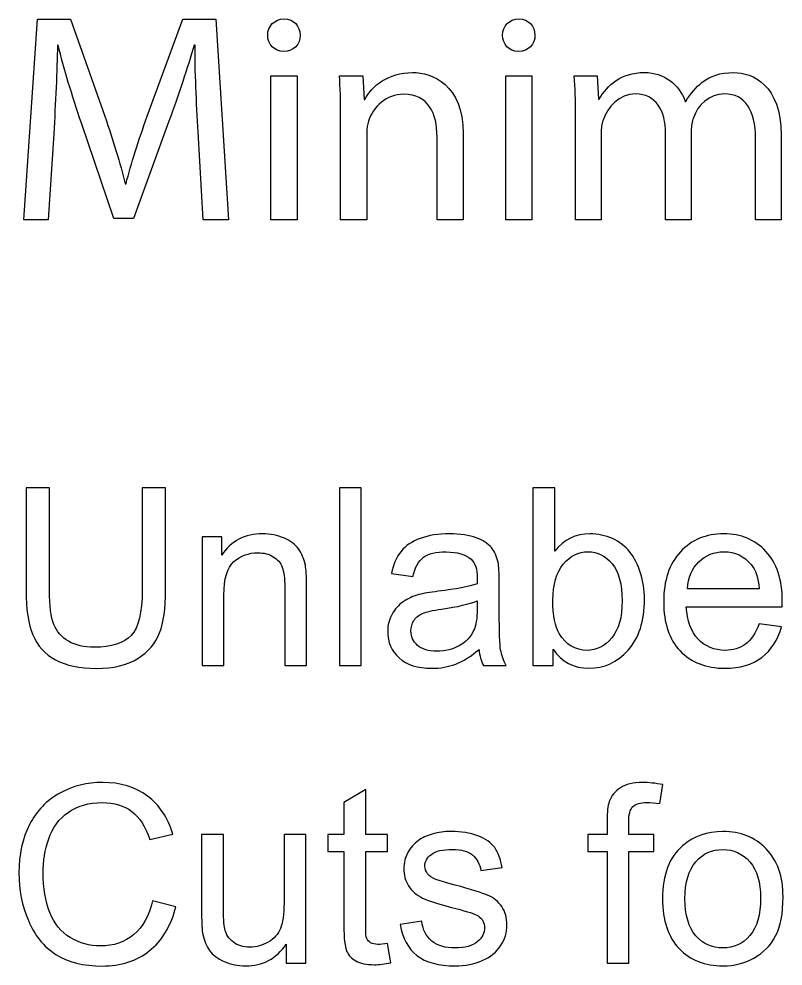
# Model space of a CAD drawing. Header units: centimetres. Extents: x -233 to -82, y 123 to 153.
# Drawn here: x -170.598 to -169.511, y 150.444 to 151.791 of the extents above; entities that cross this region are included whole.
import ezdxf

# ---------------------------------------------------------------- set-up
doc = ezdxf.new("R2010")
doc.units = ezdxf.units.CM
doc.header["$MEASUREMENT"] = 0
doc.layers.add('layer 1', color=7, linetype='Continuous')

msp = doc.modelspace()

# ---------------------------------------------------------------- linework, layer by layer
at = {"layer": 'layer 1'}
for points, knots in [([(-170.33596, 151.50521), (-170.33596, 151.50521), (-170.29996, 151.50521), (-170.29996, 151.50521), (-170.29996, 151.50521), (-170.29996, 151.50521), (-170.31772, 151.79057), (-170.31772, 151.79057), (-170.31772, 151.79057), (-170.31772, 151.79057), (-170.36476, 151.79057), (-170.36476, 151.79057), (-170.36476, 151.79057), (-170.36476, 151.79057), (-170.41552, 151.65257), (-170.41552, 151.65257), (-170.41552, 151.65257), (-170.42824, 151.61657), (-170.43844, 151.58525), (-170.44564, 151.55645), (-170.44564, 151.55645), (-170.44564, 151.55645), (-170.44684, 151.55645), (-170.44684, 151.55645), (-170.44684, 151.55645), (-170.45404, 151.58609), (-170.46388, 151.61741), (-170.47564, 151.65257), (-170.47564, 151.65257), (-170.47564, 151.65257), (-170.52436, 151.79057), (-170.52436, 151.79057), (-170.52436, 151.79057), (-170.52436, 151.79057), (-170.5714, 151.79057), (-170.5714, 151.79057), (-170.5714, 151.79057), (-170.5714, 151.79057), (-170.5912, 151.50521), (-170.5912, 151.50521), (-170.5912, 151.50521), (-170.5912, 151.50521), (-170.55616, 151.50521), (-170.55616, 151.50521), (-170.55616, 151.50521), (-170.55616, 151.50521), (-170.54848, 151.62761), (-170.54848, 151.62761), (-170.54848, 151.62761), (-170.54596, 151.67033), (-170.5438, 151.71809), (-170.54296, 151.75373), (-170.54296, 151.75373), (-170.54296, 151.75373), (-170.54212, 151.75373), (-170.54212, 151.75373), (-170.54212, 151.75373), (-170.53408, 151.71989), (-170.52268, 151.68305), (-170.50912, 151.64285), (-170.50912, 151.64285), (-170.50912, 151.64285), (-170.46292, 151.50689), (-170.46292, 151.50689), (-170.46292, 151.50689), (-170.46292, 151.50689), (-170.43508, 151.50689), (-170.43508, 151.50689), (-170.43508, 151.50689), (-170.43508, 151.50689), (-170.38468, 151.64537), (-170.38468, 151.64537), (-170.38468, 151.64537), (-170.37028, 151.68473), (-170.3584, 151.72025), (-170.34868, 151.75373), (-170.34868, 151.75373), (-170.34868, 151.75373), (-170.34736, 151.75373), (-170.34736, 151.75373), (-170.34736, 151.75373), (-170.34784, 151.71809), (-170.34532, 151.67033), (-170.34316, 151.63049), (-170.34316, 151.63049), (-170.34316, 151.63049), (-170.33596, 151.50521), (-170.33596, 151.50521)], [0, 0, 0, 0, 0.0434783, 0.0434783, 0.0434783, 0.0434783, 0.0869565, 0.0869565, 0.0869565, 0.0869565, 0.1304348, 0.1304348, 0.1304348, 0.1304348, 0.173913, 0.173913, 0.173913, 0.173913, 0.2173913, 0.2173913, 0.2173913, 0.2173913, 0.2608696, 0.2608696, 0.2608696, 0.2608696, 0.3043478, 0.3043478, 0.3043478, 0.3043478, 0.3478261, 0.3478261, 0.3478261, 0.3478261, 0.3913043, 0.3913043, 0.3913043, 0.3913043, 0.4347826, 0.4347826, 0.4347826, 0.4347826, 0.4782609, 0.4782609, 0.4782609, 0.4782609, 0.5217391, 0.5217391, 0.5217391, 0.5217391, 0.5652174, 0.5652174, 0.5652174, 0.5652174, 0.6086957, 0.6086957, 0.6086957, 0.6086957, 0.6521739, 0.6521739, 0.6521739, 0.6521739, 0.6956522, 0.6956522, 0.6956522, 0.6956522, 0.7391304, 0.7391304, 0.7391304, 0.7391304, 0.7826087, 0.7826087, 0.7826087, 0.7826087, 0.826087, 0.826087, 0.826087, 0.826087, 0.8695652, 0.8695652, 0.8695652, 0.8695652, 0.9130435, 0.9130435, 0.9130435, 0.9130435, 1, 1, 1, 1]), ([(-170.22084, 151.79093), (-170.2344, 151.79093), (-170.24412, 151.78085), (-170.24412, 151.76765), (-170.24412, 151.76765), (-170.24412, 151.75493), (-170.23488, 151.74485), (-170.22168, 151.74485), (-170.22168, 151.74485), (-170.20692, 151.74485), (-170.19756, 151.75493), (-170.19804, 151.76765), (-170.19804, 151.76765), (-170.19804, 151.78085), (-170.20692, 151.79093), (-170.22084, 151.79093)], [0, 0, 0, 0, 0.2, 0.2, 0.2, 0.2, 0.4, 0.4, 0.4, 0.4, 0.6, 0.6, 0.6, 0.6, 1, 1, 1, 1]), ([(-169.88676, 151.79093), (-169.90032, 151.79093), (-169.91004, 151.78085), (-169.91004, 151.76765), (-169.91004, 151.76765), (-169.91004, 151.75493), (-169.9008, 151.74485), (-169.8876, 151.74485), (-169.8876, 151.74485), (-169.87284, 151.74485), (-169.86348, 151.75493), (-169.86396, 151.76765), (-169.86396, 151.76765), (-169.86396, 151.78085), (-169.87284, 151.79093), (-169.88676, 151.79093)], [0, 0, 0, 0, 0.2, 0.2, 0.2, 0.2, 0.4, 0.4, 0.4, 0.4, 0.6, 0.6, 0.6, 0.6, 1, 1, 1, 1]), ([(-170.20224, 151.50521), (-170.20224, 151.50521), (-170.20224, 151.71005), (-170.20224, 151.71005), (-170.20224, 151.71005), (-170.20224, 151.71005), (-170.23944, 151.71005), (-170.23944, 151.71005), (-170.23944, 151.71005), (-170.23944, 151.71005), (-170.23944, 151.50521), (-170.23944, 151.50521), (-170.23944, 151.50521), (-170.23944, 151.50521), (-170.20224, 151.50521), (-170.20224, 151.50521)], [0, 0, 0, 0, 0.2, 0.2, 0.2, 0.2, 0.4, 0.4, 0.4, 0.4, 0.6, 0.6, 0.6, 0.6, 1, 1, 1, 1]), ([(-170.14032, 151.50521), (-170.14032, 151.50521), (-170.10312, 151.50521), (-170.10312, 151.50521), (-170.10312, 151.50521), (-170.10312, 151.50521), (-170.10312, 151.62845), (-170.10312, 151.62845), (-170.10312, 151.62845), (-170.10312, 151.63481), (-170.10228, 151.64105), (-170.1006, 151.64573), (-170.1006, 151.64573), (-170.09424, 151.66649), (-170.07516, 151.68389), (-170.05068, 151.68389), (-170.05068, 151.68389), (-170.01552, 151.68389), (-170.00316, 151.65629), (-170.00316, 151.62329), (-170.00316, 151.62329), (-170.00316, 151.62329), (-170.00316, 151.50521), (-170.00316, 151.50521), (-170.00316, 151.50521), (-170.00316, 151.50521), (-169.96596, 151.50521), (-169.96596, 151.50521), (-169.96596, 151.50521), (-169.96596, 151.50521), (-169.96596, 151.62761), (-169.96596, 151.62761), (-169.96596, 151.62761), (-169.96596, 151.69781), (-170.01, 151.71473), (-170.03832, 151.71473), (-170.03832, 151.71473), (-170.07216, 151.71473), (-170.09592, 151.69577), (-170.10612, 151.67621), (-170.10612, 151.67621), (-170.10612, 151.67621), (-170.10696, 151.67621), (-170.10696, 151.67621), (-170.10696, 151.67621), (-170.10696, 151.67621), (-170.109, 151.71005), (-170.109, 151.71005), (-170.109, 151.71005), (-170.109, 151.71005), (-170.14212, 151.71005), (-170.14212, 151.71005), (-170.14212, 151.71005), (-170.1408, 151.69313), (-170.14032, 151.67585), (-170.14032, 151.65461), (-170.14032, 151.65461), (-170.14032, 151.65461), (-170.14032, 151.50521), (-170.14032, 151.50521)], [0, 0, 0, 0, 0.0625, 0.0625, 0.0625, 0.0625, 0.125, 0.125, 0.125, 0.125, 0.1875, 0.1875, 0.1875, 0.1875, 0.25, 0.25, 0.25, 0.25, 0.3125, 0.3125, 0.3125, 0.3125, 0.375, 0.375, 0.375, 0.375, 0.4375, 0.4375, 0.4375, 0.4375, 0.5, 0.5, 0.5, 0.5, 0.5625, 0.5625, 0.5625, 0.5625, 0.625, 0.625, 0.625, 0.625, 0.6875, 0.6875, 0.6875, 0.6875, 0.75, 0.75, 0.75, 0.75, 0.8125, 0.8125, 0.8125, 0.8125, 0.875, 0.875, 0.875, 0.875, 1, 1, 1, 1]), ([(-169.86816, 151.50521), (-169.86816, 151.50521), (-169.86816, 151.71005), (-169.86816, 151.71005), (-169.86816, 151.71005), (-169.86816, 151.71005), (-169.90536, 151.71005), (-169.90536, 151.71005), (-169.90536, 151.71005), (-169.90536, 151.71005), (-169.90536, 151.50521), (-169.90536, 151.50521), (-169.90536, 151.50521), (-169.90536, 151.50521), (-169.86816, 151.50521), (-169.86816, 151.50521)], [0, 0, 0, 0, 0.2, 0.2, 0.2, 0.2, 0.4, 0.4, 0.4, 0.4, 0.6, 0.6, 0.6, 0.6, 1, 1, 1, 1]), ([(-169.80624, 151.50521), (-169.80624, 151.50521), (-169.76988, 151.50521), (-169.76988, 151.50521), (-169.76988, 151.50521), (-169.76988, 151.50521), (-169.76988, 151.62881), (-169.76988, 151.62881), (-169.76988, 151.62881), (-169.76988, 151.63517), (-169.76904, 151.64153), (-169.76688, 151.64705), (-169.76688, 151.64705), (-169.761, 151.66565), (-169.74408, 151.68425), (-169.7208, 151.68425), (-169.7208, 151.68425), (-169.69236, 151.68425), (-169.67808, 151.66061), (-169.67808, 151.62797), (-169.67808, 151.62797), (-169.67808, 151.62797), (-169.67808, 151.50521), (-169.67808, 151.50521), (-169.67808, 151.50521), (-169.67808, 151.50521), (-169.6416, 151.50521), (-169.6416, 151.50521), (-169.6416, 151.50521), (-169.6416, 151.50521), (-169.6416, 151.63181), (-169.6416, 151.63181), (-169.6416, 151.63181), (-169.6416, 151.63853), (-169.6404, 151.64537), (-169.6386, 151.65041), (-169.6386, 151.65041), (-169.63236, 151.66865), (-169.6158, 151.68425), (-169.59468, 151.68425), (-169.59468, 151.68425), (-169.56456, 151.68425), (-169.55016, 151.66061), (-169.55016, 151.62125), (-169.55016, 151.62125), (-169.55016, 151.62125), (-169.55016, 151.50521), (-169.55016, 151.50521), (-169.55016, 151.50521), (-169.55016, 151.50521), (-169.5138, 151.50521), (-169.5138, 151.50521), (-169.5138, 151.50521), (-169.5138, 151.50521), (-169.5138, 151.62581), (-169.5138, 151.62581), (-169.5138, 151.62581), (-169.5138, 151.69697), (-169.554, 151.71473), (-169.58112, 151.71473), (-169.58112, 151.71473), (-169.60056, 151.71473), (-169.61412, 151.70969), (-169.62636, 151.70033), (-169.62636, 151.70033), (-169.63488, 151.69397), (-169.64292, 151.68509), (-169.64928, 151.67369), (-169.64928, 151.67369), (-169.64928, 151.67369), (-169.65012, 151.67369), (-169.65012, 151.67369), (-169.65012, 151.67369), (-169.659, 151.69781), (-169.68012, 151.71473), (-169.70808, 151.71473), (-169.70808, 151.71473), (-169.74192, 151.71473), (-169.761, 151.69661), (-169.7724, 151.67705), (-169.7724, 151.67705), (-169.7724, 151.67705), (-169.77372, 151.67705), (-169.77372, 151.67705), (-169.77372, 151.67705), (-169.77372, 151.67705), (-169.7754, 151.71005), (-169.7754, 151.71005), (-169.7754, 151.71005), (-169.7754, 151.71005), (-169.80804, 151.71005), (-169.80804, 151.71005), (-169.80804, 151.71005), (-169.80672, 151.69313), (-169.80624, 151.67585), (-169.80624, 151.65461), (-169.80624, 151.65461), (-169.80624, 151.65461), (-169.80624, 151.50521), (-169.80624, 151.50521)], [0, 0, 0, 0, 0.0384615, 0.0384615, 0.0384615, 0.0384615, 0.0769231, 0.0769231, 0.0769231, 0.0769231, 0.1153846, 0.1153846, 0.1153846, 0.1153846, 0.1538462, 0.1538462, 0.1538462, 0.1538462, 0.1923077, 0.1923077, 0.1923077, 0.1923077, 0.2307692, 0.2307692, 0.2307692, 0.2307692, 0.2692308, 0.2692308, 0.2692308, 0.2692308, 0.3076923, 0.3076923, 0.3076923, 0.3076923, 0.3461538, 0.3461538, 0.3461538, 0.3461538, 0.3846154, 0.3846154, 0.3846154, 0.3846154, 0.4230769, 0.4230769, 0.4230769, 0.4230769, 0.4615385, 0.4615385, 0.4615385, 0.4615385, 0.5, 0.5, 0.5, 0.5, 0.5384615, 0.5384615, 0.5384615, 0.5384615, 0.5769231, 0.5769231, 0.5769231, 0.5769231, 0.6153846, 0.6153846, 0.6153846, 0.6153846, 0.6538462, 0.6538462, 0.6538462, 0.6538462, 0.6923077, 0.6923077, 0.6923077, 0.6923077, 0.7307692, 0.7307692, 0.7307692, 0.7307692, 0.7692308, 0.7692308, 0.7692308, 0.7692308, 0.8076923, 0.8076923, 0.8076923, 0.8076923, 0.8461538, 0.8461538, 0.8461538, 0.8461538, 0.8846154, 0.8846154, 0.8846154, 0.8846154, 0.9230769, 0.9230769, 0.9230769, 0.9230769, 1, 1, 1, 1]), ([(-170.42263, 151.124), (-170.42263, 151.124), (-170.38923, 151.124), (-170.38923, 151.124), (-170.38923, 151.124), (-170.38923, 151.124), (-170.38923, 150.9781), (-170.38923, 150.9781), (-170.38923, 150.9781), (-170.38923, 150.9528), (-170.39213, 150.9326), (-170.39783, 150.9177), (-170.39783, 150.9177), (-170.40353, 150.9028), (-170.41393, 150.8906), (-170.42883, 150.8813), (-170.42883, 150.8813), (-170.44383, 150.8719), (-170.46353, 150.8672), (-170.48793, 150.8672), (-170.48793, 150.8672), (-170.51153, 150.8672), (-170.53083, 150.8713), (-170.54593, 150.8795), (-170.54593, 150.8795), (-170.56103, 150.8876), (-170.57173, 150.8994), (-170.57813, 150.9149), (-170.57813, 150.9149), (-170.58463, 150.9303), (-170.58783, 150.9514), (-170.58783, 150.9781), (-170.58783, 150.9781), (-170.58783, 150.9781), (-170.58783, 151.124), (-170.58783, 151.124), (-170.58783, 151.124), (-170.58783, 151.124), (-170.55433, 151.124), (-170.55433, 151.124), (-170.55433, 151.124), (-170.55433, 151.124), (-170.55433, 150.9783), (-170.55433, 150.9783), (-170.55433, 150.9783), (-170.55433, 150.9564), (-170.55233, 150.9402), (-170.54823, 150.9298), (-170.54823, 150.9298), (-170.54413, 150.9194), (-170.53713, 150.9114), (-170.52723, 150.9058), (-170.52723, 150.9058), (-170.51733, 150.9001), (-170.50513, 150.8973), (-170.49083, 150.8973), (-170.49083, 150.8973), (-170.46623, 150.8973), (-170.44873, 150.9029), (-170.43823, 150.9141), (-170.43823, 150.9141), (-170.42783, 150.9252), (-170.42263, 150.9466), (-170.42263, 150.9783), (-170.42263, 150.9783), (-170.42263, 150.9783), (-170.42263, 151.124), (-170.42263, 151.124)], [0, 0, 0, 0, 0.0555556, 0.0555556, 0.0555556, 0.0555556, 0.1111111, 0.1111111, 0.1111111, 0.1111111, 0.1666667, 0.1666667, 0.1666667, 0.1666667, 0.2222222, 0.2222222, 0.2222222, 0.2222222, 0.2777778, 0.2777778, 0.2777778, 0.2777778, 0.3333333, 0.3333333, 0.3333333, 0.3333333, 0.3888889, 0.3888889, 0.3888889, 0.3888889, 0.4444444, 0.4444444, 0.4444444, 0.4444444, 0.5, 0.5, 0.5, 0.5, 0.5555556, 0.5555556, 0.5555556, 0.5555556, 0.6111111, 0.6111111, 0.6111111, 0.6111111, 0.6666667, 0.6666667, 0.6666667, 0.6666667, 0.7222222, 0.7222222, 0.7222222, 0.7222222, 0.7777778, 0.7777778, 0.7777778, 0.7777778, 0.8333333, 0.8333333, 0.8333333, 0.8333333, 0.8888889, 0.8888889, 0.8888889, 0.8888889, 1, 1, 1, 1]), ([(-170.14193, 150.8715), (-170.14193, 150.8715), (-170.14193, 151.124), (-170.14193, 151.124), (-170.14193, 151.124), (-170.14193, 151.124), (-170.11093, 151.124), (-170.11093, 151.124), (-170.11093, 151.124), (-170.11093, 151.124), (-170.11093, 150.8715), (-170.11093, 150.8715), (-170.11093, 150.8715), (-170.11093, 150.8715), (-170.14193, 150.8715), (-170.14193, 150.8715)], [0, 0, 0, 0, 0.2, 0.2, 0.2, 0.2, 0.4, 0.4, 0.4, 0.4, 0.6, 0.6, 0.6, 0.6, 1, 1, 1, 1]), ([(-169.83813, 150.8715), (-169.83813, 150.8715), (-169.86683, 150.8715), (-169.86683, 150.8715), (-169.86683, 150.8715), (-169.86683, 150.8715), (-169.86683, 151.124), (-169.86683, 151.124), (-169.86683, 151.124), (-169.86683, 151.124), (-169.83583, 151.124), (-169.83583, 151.124), (-169.83583, 151.124), (-169.83583, 151.124), (-169.83583, 151.0339), (-169.83583, 151.0339), (-169.83583, 151.0339), (-169.82273, 151.0504), (-169.80603, 151.0586), (-169.78573, 151.0586), (-169.78573, 151.0586), (-169.77443, 151.0586), (-169.76383, 151.0563), (-169.75373, 151.0518), (-169.75373, 151.0518), (-169.74373, 151.0473), (-169.73543, 151.0409), (-169.72893, 151.0327), (-169.72893, 151.0327), (-169.72243, 151.0244), (-169.71743, 151.0145), (-169.71373, 151.0029), (-169.71373, 151.0029), (-169.71003, 150.9913), (-169.70823, 150.9789), (-169.70823, 150.9657), (-169.70823, 150.9657), (-169.70823, 150.9344), (-169.71593, 150.9102), (-169.73143, 150.8931), (-169.73143, 150.8931), (-169.74693, 150.876), (-169.76553, 150.8674), (-169.78723, 150.8674), (-169.78723, 150.8674), (-169.80883, 150.8674), (-169.82583, 150.8764), (-169.83813, 150.8944), (-169.83813, 150.8944), (-169.83813, 150.8944), (-169.83813, 150.8715), (-169.83813, 150.8715)], [0, 0, 0, 0, 0.0714286, 0.0714286, 0.0714286, 0.0714286, 0.1428571, 0.1428571, 0.1428571, 0.1428571, 0.2142857, 0.2142857, 0.2142857, 0.2142857, 0.2857143, 0.2857143, 0.2857143, 0.2857143, 0.3571429, 0.3571429, 0.3571429, 0.3571429, 0.4285714, 0.4285714, 0.4285714, 0.4285714, 0.5, 0.5, 0.5, 0.5, 0.5714286, 0.5714286, 0.5714286, 0.5714286, 0.6428571, 0.6428571, 0.6428571, 0.6428571, 0.7142857, 0.7142857, 0.7142857, 0.7142857, 0.7857143, 0.7857143, 0.7857143, 0.7857143, 0.8571429, 0.8571429, 0.8571429, 0.8571429, 1, 1, 1, 1]), ([(-170.33743, 150.8715), (-170.33743, 150.8715), (-170.33743, 151.0544), (-170.33743, 151.0544), (-170.33743, 151.0544), (-170.33743, 151.0544), (-170.30953, 151.0544), (-170.30953, 151.0544), (-170.30953, 151.0544), (-170.30953, 151.0544), (-170.30953, 151.0284), (-170.30953, 151.0284), (-170.30953, 151.0284), (-170.29613, 151.0485), (-170.27673, 151.0586), (-170.25133, 151.0586), (-170.25133, 151.0586), (-170.24033, 151.0586), (-170.23023, 151.0566), (-170.22093, 151.0527), (-170.22093, 151.0527), (-170.21163, 151.0487), (-170.20473, 151.0435), (-170.20013, 151.0371), (-170.20013, 151.0371), (-170.19563, 151.0306), (-170.19243, 151.023), (-170.19053, 151.0141), (-170.19053, 151.0141), (-170.18943, 151.0084), (-170.18883, 150.9983), (-170.18883, 150.984), (-170.18883, 150.984), (-170.18883, 150.984), (-170.18883, 150.8715), (-170.18883, 150.8715), (-170.18883, 150.8715), (-170.18883, 150.8715), (-170.21983, 150.8715), (-170.21983, 150.8715), (-170.21983, 150.8715), (-170.21983, 150.8715), (-170.21983, 150.9828), (-170.21983, 150.9828), (-170.21983, 150.9828), (-170.21983, 150.9954), (-170.22103, 151.0048), (-170.22343, 151.0111), (-170.22343, 151.0111), (-170.22583, 151.0174), (-170.23013, 151.0224), (-170.23623, 151.0261), (-170.23623, 151.0261), (-170.24243, 151.0298), (-170.24963, 151.0317), (-170.25793, 151.0317), (-170.25793, 151.0317), (-170.27113, 151.0317), (-170.28253, 151.0275), (-170.29203, 151.0191), (-170.29203, 151.0191), (-170.30163, 151.0107), (-170.30643, 150.9948), (-170.30643, 150.9714), (-170.30643, 150.9714), (-170.30643, 150.9714), (-170.30643, 150.8715), (-170.30643, 150.8715), (-170.30643, 150.8715), (-170.30643, 150.8715), (-170.33743, 150.8715), (-170.33743, 150.8715)], [0, 0, 0, 0, 0.0526316, 0.0526316, 0.0526316, 0.0526316, 0.1052632, 0.1052632, 0.1052632, 0.1052632, 0.1578947, 0.1578947, 0.1578947, 0.1578947, 0.2105263, 0.2105263, 0.2105263, 0.2105263, 0.2631579, 0.2631579, 0.2631579, 0.2631579, 0.3157895, 0.3157895, 0.3157895, 0.3157895, 0.3684211, 0.3684211, 0.3684211, 0.3684211, 0.4210526, 0.4210526, 0.4210526, 0.4210526, 0.4736842, 0.4736842, 0.4736842, 0.4736842, 0.5263158, 0.5263158, 0.5263158, 0.5263158, 0.5789474, 0.5789474, 0.5789474, 0.5789474, 0.6315789, 0.6315789, 0.6315789, 0.6315789, 0.6842105, 0.6842105, 0.6842105, 0.6842105, 0.7368421, 0.7368421, 0.7368421, 0.7368421, 0.7894737, 0.7894737, 0.7894737, 0.7894737, 0.8421053, 0.8421053, 0.8421053, 0.8421053, 0.8947368, 0.8947368, 0.8947368, 0.8947368, 1, 1, 1, 1]), ([(-169.94353, 150.8941), (-169.95503, 150.8843), (-169.96603, 150.8774), (-169.97663, 150.8734), (-169.97663, 150.8734), (-169.98733, 150.8694), (-169.99873, 150.8674), (-170.01083, 150.8674), (-170.01083, 150.8674), (-170.03093, 150.8674), (-170.04643, 150.8723), (-170.05723, 150.8821), (-170.05723, 150.8821), (-170.06803, 150.8919), (-170.07343, 150.9044), (-170.07343, 150.9197), (-170.07343, 150.9197), (-170.07343, 150.9287), (-170.07133, 150.9369), (-170.06723, 150.9443), (-170.06723, 150.9443), (-170.06313, 150.9517), (-170.05783, 150.9576), (-170.05123, 150.9621), (-170.05123, 150.9621), (-170.04463, 150.9666), (-170.03723, 150.97), (-170.02893, 150.9723), (-170.02893, 150.9723), (-170.02283, 150.9739), (-170.01373, 150.9754), (-170.00143, 150.9769), (-170.00143, 150.9769), (-169.97633, 150.9799), (-169.95793, 150.9835), (-169.94613, 150.9876), (-169.94613, 150.9876), (-169.94603, 150.9919), (-169.94593, 150.9946), (-169.94593, 150.9957), (-169.94593, 150.9957), (-169.94593, 151.0083), (-169.94883, 151.0172), (-169.95473, 151.0224), (-169.95473, 151.0224), (-169.96263, 151.0294), (-169.97443, 151.0329), (-169.99003, 151.0329), (-169.99003, 151.0329), (-170.00463, 151.0329), (-170.01543, 151.0304), (-170.02233, 151.0253), (-170.02233, 151.0253), (-170.02923, 151.0202), (-170.03443, 151.0111), (-170.03773, 150.9981), (-170.03773, 150.9981), (-170.03773, 150.9981), (-170.06803, 151.0022), (-170.06803, 151.0022), (-170.06803, 151.0022), (-170.06533, 151.0152), (-170.06073, 151.0257), (-170.05443, 151.0337), (-170.05443, 151.0337), (-170.04813, 151.0416), (-170.03893, 151.0478), (-170.02703, 151.0521), (-170.02703, 151.0521), (-170.01513, 151.0564), (-170.00123, 151.0586), (-169.98553, 151.0586), (-169.98553, 151.0586), (-169.96993, 151.0586), (-169.95723, 151.0568), (-169.94743, 151.0531), (-169.94743, 151.0531), (-169.93773, 151.0494), (-169.93053, 151.0447), (-169.92593, 151.0392), (-169.92593, 151.0392), (-169.92133, 151.0336), (-169.91813, 151.0266), (-169.91633, 151.0181), (-169.91633, 151.0181), (-169.91523, 151.0128), (-169.91473, 151.0033), (-169.91473, 150.9895), (-169.91473, 150.9895), (-169.91473, 150.9895), (-169.91473, 150.9482), (-169.91473, 150.9482), (-169.91473, 150.9482), (-169.91473, 150.9193), (-169.91403, 150.9011), (-169.91273, 150.8935), (-169.91273, 150.8935), (-169.91143, 150.8858), (-169.90883, 150.8785), (-169.90493, 150.8715), (-169.90493, 150.8715), (-169.90493, 150.8715), (-169.93733, 150.8715), (-169.93733, 150.8715), (-169.93733, 150.8715), (-169.94053, 150.8779), (-169.94263, 150.8854), (-169.94353, 150.8941)], [0, 0, 0, 0, 0.0357143, 0.0357143, 0.0357143, 0.0357143, 0.0714286, 0.0714286, 0.0714286, 0.0714286, 0.1071429, 0.1071429, 0.1071429, 0.1071429, 0.1428571, 0.1428571, 0.1428571, 0.1428571, 0.1785714, 0.1785714, 0.1785714, 0.1785714, 0.2142857, 0.2142857, 0.2142857, 0.2142857, 0.25, 0.25, 0.25, 0.25, 0.2857143, 0.2857143, 0.2857143, 0.2857143, 0.3214286, 0.3214286, 0.3214286, 0.3214286, 0.3571429, 0.3571429, 0.3571429, 0.3571429, 0.3928571, 0.3928571, 0.3928571, 0.3928571, 0.4285714, 0.4285714, 0.4285714, 0.4285714, 0.4642857, 0.4642857, 0.4642857, 0.4642857, 0.5, 0.5, 0.5, 0.5, 0.5357143, 0.5357143, 0.5357143, 0.5357143, 0.5714286, 0.5714286, 0.5714286, 0.5714286, 0.6071429, 0.6071429, 0.6071429, 0.6071429, 0.6428571, 0.6428571, 0.6428571, 0.6428571, 0.6785714, 0.6785714, 0.6785714, 0.6785714, 0.7142857, 0.7142857, 0.7142857, 0.7142857, 0.75, 0.75, 0.75, 0.75, 0.7857143, 0.7857143, 0.7857143, 0.7857143, 0.8214286, 0.8214286, 0.8214286, 0.8214286, 0.8571429, 0.8571429, 0.8571429, 0.8571429, 0.8928571, 0.8928571, 0.8928571, 0.8928571, 0.9285714, 0.9285714, 0.9285714, 0.9285714, 1, 1, 1, 1]), ([(-169.54523, 150.9304), (-169.54523, 150.9304), (-169.51323, 150.9264), (-169.51323, 150.9264), (-169.51323, 150.9264), (-169.51833, 150.9077), (-169.52763, 150.8932), (-169.54133, 150.8829), (-169.54133, 150.8829), (-169.55503, 150.8726), (-169.57243, 150.8674), (-169.59363, 150.8674), (-169.59363, 150.8674), (-169.62043, 150.8674), (-169.64163, 150.8756), (-169.65733, 150.8921), (-169.65733, 150.8921), (-169.67303, 150.9086), (-169.68083, 150.9317), (-169.68083, 150.9614), (-169.68083, 150.9614), (-169.68083, 150.9922), (-169.67293, 151.0161), (-169.65703, 151.0331), (-169.65703, 151.0331), (-169.64113, 151.0501), (-169.62063, 151.0586), (-169.59533, 151.0586), (-169.59533, 151.0586), (-169.57093, 151.0586), (-169.55093, 151.0503), (-169.53543, 151.0336), (-169.53543, 151.0336), (-169.51993, 151.0169), (-169.51213, 150.9935), (-169.51213, 150.9633), (-169.51213, 150.9633), (-169.51213, 150.9615), (-169.51223, 150.9587), (-169.51233, 150.955), (-169.51233, 150.955), (-169.51233, 150.955), (-169.64873, 150.955), (-169.64873, 150.955), (-169.64873, 150.955), (-169.64763, 150.9349), (-169.64193, 150.9196), (-169.63173, 150.9089), (-169.63173, 150.9089), (-169.62153, 150.8982), (-169.60873, 150.8929), (-169.59343, 150.8929), (-169.59343, 150.8929), (-169.58213, 150.8929), (-169.57243, 150.8959), (-169.56433, 150.9019), (-169.56433, 150.9019), (-169.55633, 150.9078), (-169.54993, 150.9173), (-169.54523, 150.9304)], [0, 0, 0, 0, 0.0625, 0.0625, 0.0625, 0.0625, 0.125, 0.125, 0.125, 0.125, 0.1875, 0.1875, 0.1875, 0.1875, 0.25, 0.25, 0.25, 0.25, 0.3125, 0.3125, 0.3125, 0.3125, 0.375, 0.375, 0.375, 0.375, 0.4375, 0.4375, 0.4375, 0.4375, 0.5, 0.5, 0.5, 0.5, 0.5625, 0.5625, 0.5625, 0.5625, 0.625, 0.625, 0.625, 0.625, 0.6875, 0.6875, 0.6875, 0.6875, 0.75, 0.75, 0.75, 0.75, 0.8125, 0.8125, 0.8125, 0.8125, 0.875, 0.875, 0.875, 0.875, 1, 1, 1, 1]), ([(-169.83843, 150.9643), (-169.83843, 150.9424), (-169.83543, 150.9265), (-169.82943, 150.9168), (-169.82943, 150.9168), (-169.81973, 150.9009), (-169.80653, 150.8929), (-169.78983, 150.8929), (-169.78983, 150.8929), (-169.77633, 150.8929), (-169.76463, 150.8988), (-169.75473, 150.9106), (-169.75473, 150.9106), (-169.74483, 150.9223), (-169.73993, 150.9398), (-169.73993, 150.9631), (-169.73993, 150.9631), (-169.73993, 150.987), (-169.74463, 151.0047), (-169.75413, 151.0161), (-169.75413, 151.0161), (-169.76363, 151.0274), (-169.77503, 151.0331), (-169.78843, 151.0331), (-169.78843, 151.0331), (-169.80203, 151.0331), (-169.81373, 151.0272), (-169.82363, 151.0155), (-169.82363, 151.0155), (-169.83353, 151.0037), (-169.83843, 150.9866), (-169.83843, 150.9643)], [0, 0, 0, 0, 0.1111111, 0.1111111, 0.1111111, 0.1111111, 0.2222222, 0.2222222, 0.2222222, 0.2222222, 0.3333333, 0.3333333, 0.3333333, 0.3333333, 0.4444444, 0.4444444, 0.4444444, 0.4444444, 0.5555556, 0.5555556, 0.5555556, 0.5555556, 0.6666667, 0.6666667, 0.6666667, 0.6666667, 0.7777778, 0.7777778, 0.7777778, 0.7777778, 1, 1, 1, 1]), ([(-169.64703, 150.9805), (-169.64703, 150.9805), (-169.54493, 150.9805), (-169.54493, 150.9805), (-169.54493, 150.9805), (-169.54623, 150.9959), (-169.55013, 151.0075), (-169.55663, 151.0152), (-169.55663, 151.0152), (-169.56653, 151.0271), (-169.57933, 151.0331), (-169.59503, 151.0331), (-169.59503, 151.0331), (-169.60933, 151.0331), (-169.62123, 151.0283), (-169.63093, 151.0188), (-169.63093, 151.0188), (-169.64063, 151.0093), (-169.64603, 150.9965), (-169.64703, 150.9805)], [0, 0, 0, 0, 0.1666667, 0.1666667, 0.1666667, 0.1666667, 0.3333333, 0.3333333, 0.3333333, 0.3333333, 0.5, 0.5, 0.5, 0.5, 0.6666667, 0.6666667, 0.6666667, 0.6666667, 1, 1, 1, 1]), ([(-169.94613, 150.9633), (-169.95733, 150.9587), (-169.97423, 150.9548), (-169.99673, 150.9516), (-169.99673, 150.9516), (-170.00943, 150.9497), (-170.01843, 150.9477), (-170.02373, 150.9454), (-170.02373, 150.9454), (-170.02903, 150.9431), (-170.03313, 150.9398), (-170.03603, 150.9354), (-170.03603, 150.9354), (-170.03893, 150.9309), (-170.04033, 150.926), (-170.04033, 150.9206), (-170.04033, 150.9206), (-170.04033, 150.9123), (-170.03723, 150.9055), (-170.03093, 150.9), (-170.03093, 150.9), (-170.02463, 150.8945), (-170.01553, 150.8917), (-170.00343, 150.8917), (-170.00343, 150.8917), (-169.99153, 150.8917), (-169.98083, 150.8943), (-169.97153, 150.8995), (-169.97153, 150.8995), (-169.96223, 150.9047), (-169.95543, 150.9118), (-169.95113, 150.9209), (-169.95113, 150.9209), (-169.94783, 150.9279), (-169.94613, 150.9382), (-169.94613, 150.9519), (-169.94613, 150.9519), (-169.94613, 150.9519), (-169.94613, 150.9633), (-169.94613, 150.9633)], [0, 0, 0, 0, 0.0909091, 0.0909091, 0.0909091, 0.0909091, 0.1818182, 0.1818182, 0.1818182, 0.1818182, 0.2727273, 0.2727273, 0.2727273, 0.2727273, 0.3636364, 0.3636364, 0.3636364, 0.3636364, 0.4545455, 0.4545455, 0.4545455, 0.4545455, 0.5454545, 0.5454545, 0.5454545, 0.5454545, 0.6363636, 0.6363636, 0.6363636, 0.6363636, 0.7272727, 0.7272727, 0.7272727, 0.7272727, 0.8181818, 0.8181818, 0.8181818, 0.8181818, 1, 1, 1, 1]), ([(-170.40813, 150.53667), (-170.40813, 150.53667), (-170.37473, 150.52827), (-170.37473, 150.52827), (-170.37473, 150.52827), (-170.38173, 150.50077), (-170.39433, 150.47987), (-170.41253, 150.46547), (-170.41253, 150.46547), (-170.43073, 150.45107), (-170.45293, 150.44387), (-170.47923, 150.44387), (-170.47923, 150.44387), (-170.50653, 150.44387), (-170.52863, 150.44937), (-170.54563, 150.46047), (-170.54563, 150.46047), (-170.56273, 150.47157), (-170.57563, 150.48757), (-170.58453, 150.50867), (-170.58453, 150.50867), (-170.59343, 150.52967), (-170.59793, 150.55227), (-170.59793, 150.57637), (-170.59793, 150.57637), (-170.59793, 150.60267), (-170.59293, 150.62557), (-170.58283, 150.64517), (-170.58283, 150.64517), (-170.57283, 150.66467), (-170.55853, 150.67957), (-170.53993, 150.68977), (-170.53993, 150.68977), (-170.52143, 150.69987), (-170.50103, 150.70497), (-170.47873, 150.70497), (-170.47873, 150.70497), (-170.45343, 150.70497), (-170.43223, 150.69857), (-170.41503, 150.68567), (-170.41503, 150.68567), (-170.39783, 150.67277), (-170.38583, 150.65477), (-170.37903, 150.63147), (-170.37903, 150.63147), (-170.37903, 150.63147), (-170.41193, 150.62367), (-170.41193, 150.62367), (-170.41193, 150.62367), (-170.41783, 150.64207), (-170.42633, 150.65547), (-170.43743, 150.66387), (-170.43743, 150.66387), (-170.44853, 150.67217), (-170.46253, 150.67637), (-170.47943, 150.67637), (-170.47943, 150.67637), (-170.49883, 150.67637), (-170.51503, 150.67177), (-170.52803, 150.66247), (-170.52803, 150.66247), (-170.54113, 150.65317), (-170.55023, 150.64067), (-170.55553, 150.62497), (-170.55553, 150.62497), (-170.56083, 150.60927), (-170.56353, 150.59317), (-170.56353, 150.57647), (-170.56353, 150.57647), (-170.56353, 150.55497), (-170.56043, 150.53627), (-170.55413, 150.52027), (-170.55413, 150.52027), (-170.54783, 150.50427), (-170.53813, 150.49227), (-170.52493, 150.48437), (-170.52493, 150.48437), (-170.51173, 150.47647), (-170.49743, 150.47247), (-170.48203, 150.47247), (-170.48203, 150.47247), (-170.46333, 150.47247), (-170.44743, 150.47787), (-170.43443, 150.48867), (-170.43443, 150.48867), (-170.42153, 150.49947), (-170.41273, 150.51547), (-170.40813, 150.53667)], [0, 0, 0, 0, 0.0434783, 0.0434783, 0.0434783, 0.0434783, 0.0869565, 0.0869565, 0.0869565, 0.0869565, 0.1304348, 0.1304348, 0.1304348, 0.1304348, 0.173913, 0.173913, 0.173913, 0.173913, 0.2173913, 0.2173913, 0.2173913, 0.2173913, 0.2608696, 0.2608696, 0.2608696, 0.2608696, 0.3043478, 0.3043478, 0.3043478, 0.3043478, 0.3478261, 0.3478261, 0.3478261, 0.3478261, 0.3913043, 0.3913043, 0.3913043, 0.3913043, 0.4347826, 0.4347826, 0.4347826, 0.4347826, 0.4782609, 0.4782609, 0.4782609, 0.4782609, 0.5217391, 0.5217391, 0.5217391, 0.5217391, 0.5652174, 0.5652174, 0.5652174, 0.5652174, 0.6086957, 0.6086957, 0.6086957, 0.6086957, 0.6521739, 0.6521739, 0.6521739, 0.6521739, 0.6956522, 0.6956522, 0.6956522, 0.6956522, 0.7391304, 0.7391304, 0.7391304, 0.7391304, 0.7826087, 0.7826087, 0.7826087, 0.7826087, 0.826087, 0.826087, 0.826087, 0.826087, 0.8695652, 0.8695652, 0.8695652, 0.8695652, 0.9130435, 0.9130435, 0.9130435, 0.9130435, 1, 1, 1, 1]), ([(-169.76143, 150.44817), (-169.76143, 150.44817), (-169.76143, 150.60697), (-169.76143, 150.60697), (-169.76143, 150.60697), (-169.76143, 150.60697), (-169.78883, 150.60697), (-169.78883, 150.60697), (-169.78883, 150.60697), (-169.78883, 150.60697), (-169.78883, 150.63107), (-169.78883, 150.63107), (-169.78883, 150.63107), (-169.78883, 150.63107), (-169.76143, 150.63107), (-169.76143, 150.63107), (-169.76143, 150.63107), (-169.76143, 150.63107), (-169.76143, 150.65057), (-169.76143, 150.65057), (-169.76143, 150.65057), (-169.76143, 150.66287), (-169.76033, 150.67197), (-169.75823, 150.67797), (-169.75823, 150.67797), (-169.75523, 150.68597), (-169.74993, 150.69247), (-169.74243, 150.69747), (-169.74243, 150.69747), (-169.73493, 150.70247), (-169.72433, 150.70497), (-169.71083, 150.70497), (-169.71083, 150.70497), (-169.70213, 150.70497), (-169.69243, 150.70397), (-169.68193, 150.70187), (-169.68193, 150.70187), (-169.68193, 150.70187), (-169.68653, 150.67487), (-169.68653, 150.67487), (-169.68653, 150.67487), (-169.69303, 150.67597), (-169.69913, 150.67657), (-169.70483, 150.67657), (-169.70483, 150.67657), (-169.71423, 150.67657), (-169.72083, 150.67457), (-169.72473, 150.67057), (-169.72473, 150.67057), (-169.72863, 150.66657), (-169.73063, 150.65907), (-169.73063, 150.64797), (-169.73063, 150.64797), (-169.73063, 150.64797), (-169.73063, 150.63107), (-169.73063, 150.63107), (-169.73063, 150.63107), (-169.73063, 150.63107), (-169.69493, 150.63107), (-169.69493, 150.63107), (-169.69493, 150.63107), (-169.69493, 150.63107), (-169.69493, 150.60697), (-169.69493, 150.60697), (-169.69493, 150.60697), (-169.69493, 150.60697), (-169.73063, 150.60697), (-169.73063, 150.60697), (-169.73063, 150.60697), (-169.73063, 150.60697), (-169.73063, 150.44817), (-169.73063, 150.44817), (-169.73063, 150.44817), (-169.73063, 150.44817), (-169.76143, 150.44817), (-169.76143, 150.44817)], [0, 0, 0, 0, 0.05, 0.05, 0.05, 0.05, 0.1, 0.1, 0.1, 0.1, 0.15, 0.15, 0.15, 0.15, 0.2, 0.2, 0.2, 0.2, 0.25, 0.25, 0.25, 0.25, 0.3, 0.3, 0.3, 0.3, 0.35, 0.35, 0.35, 0.35, 0.4, 0.4, 0.4, 0.4, 0.45, 0.45, 0.45, 0.45, 0.5, 0.5, 0.5, 0.5, 0.55, 0.55, 0.55, 0.55, 0.6, 0.6, 0.6, 0.6, 0.65, 0.65, 0.65, 0.65, 0.7, 0.7, 0.7, 0.7, 0.75, 0.75, 0.75, 0.75, 0.8, 0.8, 0.8, 0.8, 0.85, 0.85, 0.85, 0.85, 0.9, 0.9, 0.9, 0.9, 1, 1, 1, 1]), ([(-170.07353, 150.47587), (-170.07353, 150.47587), (-170.06913, 150.44847), (-170.06913, 150.44847), (-170.06913, 150.44847), (-170.07783, 150.44667), (-170.08563, 150.44577), (-170.09253, 150.44577), (-170.09253, 150.44577), (-170.10383, 150.44577), (-170.11253, 150.44757), (-170.11873, 150.45117), (-170.11873, 150.45117), (-170.12493, 150.45467), (-170.12933, 150.45937), (-170.13183, 150.46517), (-170.13183, 150.46517), (-170.13433, 150.47097), (-170.13563, 150.48317), (-170.13563, 150.50177), (-170.13563, 150.50177), (-170.13563, 150.50177), (-170.13563, 150.60697), (-170.13563, 150.60697), (-170.13563, 150.60697), (-170.13563, 150.60697), (-170.15833, 150.60697), (-170.15833, 150.60697), (-170.15833, 150.60697), (-170.15833, 150.60697), (-170.15833, 150.63107), (-170.15833, 150.63107), (-170.15833, 150.63107), (-170.15833, 150.63107), (-170.13563, 150.63107), (-170.13563, 150.63107), (-170.13563, 150.63107), (-170.13563, 150.63107), (-170.13563, 150.67637), (-170.13563, 150.67637), (-170.13563, 150.67637), (-170.13563, 150.67637), (-170.10473, 150.69497), (-170.10473, 150.69497), (-170.10473, 150.69497), (-170.10473, 150.69497), (-170.10473, 150.63107), (-170.10473, 150.63107), (-170.10473, 150.63107), (-170.10473, 150.63107), (-170.07353, 150.63107), (-170.07353, 150.63107), (-170.07353, 150.63107), (-170.07353, 150.63107), (-170.07353, 150.60697), (-170.07353, 150.60697), (-170.07353, 150.60697), (-170.07353, 150.60697), (-170.10473, 150.60697), (-170.10473, 150.60697), (-170.10473, 150.60697), (-170.10473, 150.60697), (-170.10473, 150.49997), (-170.10473, 150.49997), (-170.10473, 150.49997), (-170.10473, 150.49117), (-170.10423, 150.48547), (-170.10313, 150.48297), (-170.10313, 150.48297), (-170.10203, 150.48047), (-170.10023, 150.47847), (-170.09773, 150.47697), (-170.09773, 150.47697), (-170.09523, 150.47547), (-170.09173, 150.47467), (-170.08723, 150.47467), (-170.08723, 150.47467), (-170.08373, 150.47467), (-170.07923, 150.47507), (-170.07353, 150.47587)], [0, 0, 0, 0, 0.047619, 0.047619, 0.047619, 0.047619, 0.0952381, 0.0952381, 0.0952381, 0.0952381, 0.1428571, 0.1428571, 0.1428571, 0.1428571, 0.1904762, 0.1904762, 0.1904762, 0.1904762, 0.2380952, 0.2380952, 0.2380952, 0.2380952, 0.2857143, 0.2857143, 0.2857143, 0.2857143, 0.3333333, 0.3333333, 0.3333333, 0.3333333, 0.3809524, 0.3809524, 0.3809524, 0.3809524, 0.4285714, 0.4285714, 0.4285714, 0.4285714, 0.4761905, 0.4761905, 0.4761905, 0.4761905, 0.5238095, 0.5238095, 0.5238095, 0.5238095, 0.5714286, 0.5714286, 0.5714286, 0.5714286, 0.6190476, 0.6190476, 0.6190476, 0.6190476, 0.6666667, 0.6666667, 0.6666667, 0.6666667, 0.7142857, 0.7142857, 0.7142857, 0.7142857, 0.7619048, 0.7619048, 0.7619048, 0.7619048, 0.8095238, 0.8095238, 0.8095238, 0.8095238, 0.8571429, 0.8571429, 0.8571429, 0.8571429, 0.9047619, 0.9047619, 0.9047619, 0.9047619, 1, 1, 1, 1]), ([(-170.21763, 150.44817), (-170.21763, 150.44817), (-170.21763, 150.47507), (-170.21763, 150.47507), (-170.21763, 150.47507), (-170.23183, 150.45437), (-170.25113, 150.44407), (-170.27563, 150.44407), (-170.27563, 150.44407), (-170.28643, 150.44407), (-170.29653, 150.44617), (-170.30583, 150.45027), (-170.30583, 150.45027), (-170.31523, 150.45437), (-170.32223, 150.45957), (-170.32673, 150.46587), (-170.32673, 150.46587), (-170.33123, 150.47207), (-170.33443, 150.47977), (-170.33623, 150.48887), (-170.33623, 150.48887), (-170.33753, 150.49497), (-170.33813, 150.50457), (-170.33813, 150.51777), (-170.33813, 150.51777), (-170.33813, 150.51777), (-170.33813, 150.63107), (-170.33813, 150.63107), (-170.33813, 150.63107), (-170.33813, 150.63107), (-170.30713, 150.63107), (-170.30713, 150.63107), (-170.30713, 150.63107), (-170.30713, 150.63107), (-170.30713, 150.52967), (-170.30713, 150.52967), (-170.30713, 150.52967), (-170.30713, 150.51347), (-170.30653, 150.50257), (-170.30523, 150.49687), (-170.30523, 150.49687), (-170.30333, 150.48877), (-170.29913, 150.48237), (-170.29283, 150.47777), (-170.29283, 150.47777), (-170.28653, 150.47307), (-170.27873, 150.47077), (-170.26943, 150.47077), (-170.26943, 150.47077), (-170.26013, 150.47077), (-170.25143, 150.47317), (-170.24323, 150.47797), (-170.24323, 150.47797), (-170.23513, 150.48267), (-170.22933, 150.48917), (-170.22593, 150.49737), (-170.22593, 150.49737), (-170.22253, 150.50557), (-170.22083, 150.51747), (-170.22083, 150.53307), (-170.22083, 150.53307), (-170.22083, 150.53307), (-170.22083, 150.63107), (-170.22083, 150.63107), (-170.22083, 150.63107), (-170.22083, 150.63107), (-170.18983, 150.63107), (-170.18983, 150.63107), (-170.18983, 150.63107), (-170.18983, 150.63107), (-170.18983, 150.44817), (-170.18983, 150.44817), (-170.18983, 150.44817), (-170.18983, 150.44817), (-170.21763, 150.44817), (-170.21763, 150.44817)], [0, 0, 0, 0, 0.05, 0.05, 0.05, 0.05, 0.1, 0.1, 0.1, 0.1, 0.15, 0.15, 0.15, 0.15, 0.2, 0.2, 0.2, 0.2, 0.25, 0.25, 0.25, 0.25, 0.3, 0.3, 0.3, 0.3, 0.35, 0.35, 0.35, 0.35, 0.4, 0.4, 0.4, 0.4, 0.45, 0.45, 0.45, 0.45, 0.5, 0.5, 0.5, 0.5, 0.55, 0.55, 0.55, 0.55, 0.6, 0.6, 0.6, 0.6, 0.65, 0.65, 0.65, 0.65, 0.7, 0.7, 0.7, 0.7, 0.75, 0.75, 0.75, 0.75, 0.8, 0.8, 0.8, 0.8, 0.85, 0.85, 0.85, 0.85, 0.9, 0.9, 0.9, 0.9, 1, 1, 1, 1]), ([(-170.05563, 150.50277), (-170.05563, 150.50277), (-170.02503, 150.50757), (-170.02503, 150.50757), (-170.02503, 150.50757), (-170.02333, 150.49527), (-170.01853, 150.48587), (-170.01063, 150.47937), (-170.01063, 150.47937), (-170.00273, 150.47287), (-169.99173, 150.46957), (-169.97763, 150.46957), (-169.97763, 150.46957), (-169.96343, 150.46957), (-169.95283, 150.47247), (-169.94593, 150.47827), (-169.94593, 150.47827), (-169.93903, 150.48407), (-169.93563, 150.49087), (-169.93563, 150.49867), (-169.93563, 150.49867), (-169.93563, 150.50567), (-169.93863, 150.51117), (-169.94473, 150.51517), (-169.94473, 150.51517), (-169.94903, 150.51787), (-169.95953, 150.52137), (-169.97643, 150.52567), (-169.97643, 150.52567), (-169.99913, 150.53137), (-170.01493, 150.53637), (-170.02373, 150.54057), (-170.02373, 150.54057), (-170.03253, 150.54477), (-170.03923, 150.55057), (-170.04373, 150.55797), (-170.04373, 150.55797), (-170.04823, 150.56537), (-170.05053, 150.57357), (-170.05053, 150.58257), (-170.05053, 150.58257), (-170.05053, 150.59067), (-170.04863, 150.59827), (-170.04493, 150.60517), (-170.04493, 150.60517), (-170.04123, 150.61207), (-170.03613, 150.61787), (-170.02963, 150.62247), (-170.02963, 150.62247), (-170.02483, 150.62607), (-170.01823, 150.62907), (-170.00993, 150.63157), (-170.00993, 150.63157), (-170.00163, 150.63407), (-169.99263, 150.63527), (-169.98313, 150.63527), (-169.98313, 150.63527), (-169.96883, 150.63527), (-169.95623, 150.63317), (-169.94533, 150.62907), (-169.94533, 150.62907), (-169.93443, 150.62497), (-169.92643, 150.61937), (-169.92123, 150.61227), (-169.92123, 150.61227), (-169.91613, 150.60517), (-169.91253, 150.59577), (-169.91063, 150.58387), (-169.91063, 150.58387), (-169.91063, 150.58387), (-169.94093, 150.57977), (-169.94093, 150.57977), (-169.94093, 150.57977), (-169.94233, 150.58917), (-169.94633, 150.59657), (-169.95293, 150.60187), (-169.95293, 150.60187), (-169.95953, 150.60717), (-169.96883, 150.60977), (-169.98093, 150.60977), (-169.98093, 150.60977), (-169.99513, 150.60977), (-170.00523, 150.60747), (-170.01133, 150.60277), (-170.01133, 150.60277), (-170.01743, 150.59807), (-170.02053, 150.59247), (-170.02053, 150.58617), (-170.02053, 150.58617), (-170.02053, 150.58207), (-170.01923, 150.57847), (-170.01673, 150.57527), (-170.01673, 150.57527), (-170.01423, 150.57197), (-170.01023, 150.56917), (-170.00483, 150.56707), (-170.00483, 150.56707), (-170.00173, 150.56587), (-169.99263, 150.56317), (-169.97743, 150.55907), (-169.97743, 150.55907), (-169.95553, 150.55317), (-169.94023, 150.54847), (-169.93153, 150.54477), (-169.93153, 150.54477), (-169.92283, 150.54107), (-169.91603, 150.53557), (-169.91113, 150.52847), (-169.91113, 150.52847), (-169.90623, 150.52137), (-169.90373, 150.51247), (-169.90373, 150.50187), (-169.90373, 150.50187), (-169.90373, 150.49157), (-169.90673, 150.48187), (-169.91273, 150.47277), (-169.91273, 150.47277), (-169.91883, 150.46367), (-169.92753, 150.45657), (-169.93883, 150.45157), (-169.93883, 150.45157), (-169.95023, 150.44657), (-169.96313, 150.44407), (-169.97743, 150.44407), (-169.97743, 150.44407), (-170.00123, 150.44407), (-170.01933, 150.44897), (-170.03183, 150.45887), (-170.03183, 150.45887), (-170.04433, 150.46877), (-170.05223, 150.48337), (-170.05563, 150.50277)], [0, 0, 0, 0, 0.0294118, 0.0294118, 0.0294118, 0.0294118, 0.0588235, 0.0588235, 0.0588235, 0.0588235, 0.0882353, 0.0882353, 0.0882353, 0.0882353, 0.1176471, 0.1176471, 0.1176471, 0.1176471, 0.1470588, 0.1470588, 0.1470588, 0.1470588, 0.1764706, 0.1764706, 0.1764706, 0.1764706, 0.2058824, 0.2058824, 0.2058824, 0.2058824, 0.2352941, 0.2352941, 0.2352941, 0.2352941, 0.2647059, 0.2647059, 0.2647059, 0.2647059, 0.2941176, 0.2941176, 0.2941176, 0.2941176, 0.3235294, 0.3235294, 0.3235294, 0.3235294, 0.3529412, 0.3529412, 0.3529412, 0.3529412, 0.3823529, 0.3823529, 0.3823529, 0.3823529, 0.4117647, 0.4117647, 0.4117647, 0.4117647, 0.4411765, 0.4411765, 0.4411765, 0.4411765, 0.4705882, 0.4705882, 0.4705882, 0.4705882, 0.5, 0.5, 0.5, 0.5, 0.5294118, 0.5294118, 0.5294118, 0.5294118, 0.5588235, 0.5588235, 0.5588235, 0.5588235, 0.5882353, 0.5882353, 0.5882353, 0.5882353, 0.6176471, 0.6176471, 0.6176471, 0.6176471, 0.6470588, 0.6470588, 0.6470588, 0.6470588, 0.6764706, 0.6764706, 0.6764706, 0.6764706, 0.7058824, 0.7058824, 0.7058824, 0.7058824, 0.7352941, 0.7352941, 0.7352941, 0.7352941, 0.7647059, 0.7647059, 0.7647059, 0.7647059, 0.7941176, 0.7941176, 0.7941176, 0.7941176, 0.8235294, 0.8235294, 0.8235294, 0.8235294, 0.8529412, 0.8529412, 0.8529412, 0.8529412, 0.8823529, 0.8823529, 0.8823529, 0.8823529, 0.9117647, 0.9117647, 0.9117647, 0.9117647, 0.9411765, 0.9411765, 0.9411765, 0.9411765, 1, 1, 1, 1]), ([(-169.68243, 150.53967), (-169.68243, 150.57357), (-169.67303, 150.59857), (-169.65413, 150.61487), (-169.65413, 150.61487), (-169.63843, 150.62847), (-169.61923, 150.63527), (-169.59663, 150.63527), (-169.59663, 150.63527), (-169.57153, 150.63527), (-169.55093, 150.62707), (-169.53493, 150.61057), (-169.53493, 150.61057), (-169.51903, 150.59407), (-169.51103, 150.57127), (-169.51103, 150.54227), (-169.51103, 150.54227), (-169.51103, 150.51867), (-169.51453, 150.50017), (-169.52163, 150.48667), (-169.52163, 150.48667), (-169.52873, 150.47317), (-169.53893, 150.46277), (-169.55243, 150.45527), (-169.55243, 150.45527), (-169.56593, 150.44777), (-169.58073, 150.44407), (-169.59663, 150.44407), (-169.59663, 150.44407), (-169.62223, 150.44407), (-169.64293, 150.45227), (-169.65873, 150.46867), (-169.65873, 150.46867), (-169.67453, 150.48507), (-169.68243, 150.50877), (-169.68243, 150.53967)], [0, 0, 0, 0, 0.1, 0.1, 0.1, 0.1, 0.2, 0.2, 0.2, 0.2, 0.3, 0.3, 0.3, 0.3, 0.4, 0.4, 0.4, 0.4, 0.5, 0.5, 0.5, 0.5, 0.6, 0.6, 0.6, 0.6, 0.7, 0.7, 0.7, 0.7, 0.8, 0.8, 0.8, 0.8, 1, 1, 1, 1]), ([(-169.65053, 150.53967), (-169.65053, 150.51617), (-169.64543, 150.49867), (-169.63523, 150.48707), (-169.63523, 150.48707), (-169.62503, 150.47537), (-169.61213, 150.46957), (-169.59663, 150.46957), (-169.59663, 150.46957), (-169.58123, 150.46957), (-169.56843, 150.47547), (-169.55823, 150.48717), (-169.55823, 150.48717), (-169.54803, 150.49887), (-169.54293, 150.51667), (-169.54293, 150.54067), (-169.54293, 150.54067), (-169.54293, 150.56327), (-169.54803, 150.58037), (-169.55833, 150.59207), (-169.55833, 150.59207), (-169.56863, 150.60377), (-169.58133, 150.60957), (-169.59663, 150.60957), (-169.59663, 150.60957), (-169.61213, 150.60957), (-169.62503, 150.60377), (-169.63523, 150.59217), (-169.63523, 150.59217), (-169.64543, 150.58057), (-169.65053, 150.56307), (-169.65053, 150.53967)], [0, 0, 0, 0, 0.1111111, 0.1111111, 0.1111111, 0.1111111, 0.2222222, 0.2222222, 0.2222222, 0.2222222, 0.3333333, 0.3333333, 0.3333333, 0.3333333, 0.4444444, 0.4444444, 0.4444444, 0.4444444, 0.5555556, 0.5555556, 0.5555556, 0.5555556, 0.6666667, 0.6666667, 0.6666667, 0.6666667, 0.7777778, 0.7777778, 0.7777778, 0.7777778, 1, 1, 1, 1])]:
    msp.add_open_spline(points, degree=3, knots=knots, dxfattribs=at)

doc.saveas('drawing.dxf')
